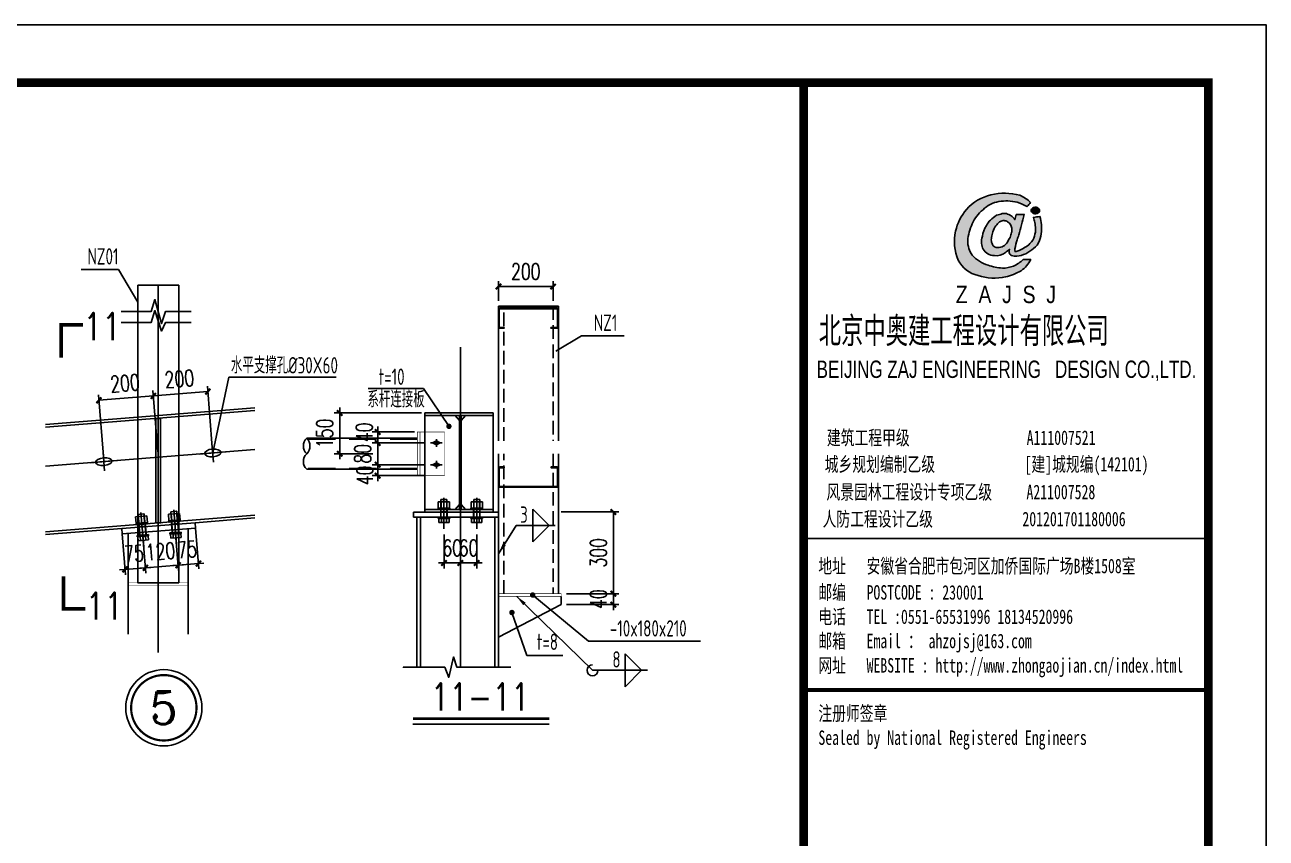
# Model space of a CAD drawing. Extents: x 180850 to 1400258, y 48356 to 327067.
# Drawn here: x 1377483 to 1400258, y 184205 to 199123 of the extents above; entities that cross this region are included whole.
import ezdxf
from ezdxf.enums import TextEntityAlignment as Align

# ---------------------------------------------------------------- set-up
doc = ezdxf.new("R2010")
doc.units = 0
doc.header["$LTSCALE"] = 1000
doc.linetypes.add('DASH', pattern=[0.35, 0.25, -0.1])
doc.linetypes.add('DASHED', pattern=[0.75, 0.5, -0.25])
for name, color, linetype in [('AXIS', 3, 'Continuous'), ('BOLT', 251, 'Continuous'), ('DOTE', 1, 'Continuous'), ('GL', 150, 'Continuous'), ('LT', 27, 'Continuous'), ('NUM', 7, 'Continuous'), ('PUB_DIM', 3, 'Continuous'), ('PUB_TEXT', 7, 'Continuous'), ('PUB_TITLE', 4, 'Continuous'), ('PZ', 202, 'Continuous'), ('TEXT', 7, 'Continuous'), ('THIN', 7, 'Continuous'), ('XG', 6, 'Continuous'), ('YCX', 90, 'Continuous'), ('图签', 3, 'Continuous'), ('引出线', 3, 'Continuous'), ('钢柱', 2, 'Continuous'), ('钢梁', 4, 'Continuous')]:
    doc.layers.add(name, color=color, linetype=linetype)
doc.styles.add('_gyy_title_Arial', font='arial.ttf', dxfattribs={"width": 0.7})
doc.styles.add('_gyy_title_ST', font='', dxfattribs={"width": 0.8})
doc.styles.add('_TCH_DIM_T3', font='SIMPLEX', dxfattribs={"width": 0.705882, "bigfont": 'GBCBIG'})
doc.styles.add('COMPLEX', font='COMPLEX')
doc.styles.add('HZ', font='txt.shx', dxfattribs={"width": 0.8, "bigfont": '000hztxt.shx'})
doc.styles.add('SIM-TSSC', font='simplex.shx', dxfattribs={"width": 0.8, "bigfont": 'tssdchn.shx'})
doc.styles.get("Standard").update_dxf_attribs({"font": 'gbenor.shx', "bigfont": 'gbcbig.shx'})
doc.styles.add('TSSD_Norm', font='tssdeng.shx', dxfattribs={"bigfont": 'hztxt.shx'})
doc.styles.add('TSSD_Num', font='Tssdeng.shx', dxfattribs={"width": 0.7, "bigfont": 'hztxt.shx'})
doc.styles.get('_gyy_title_ST').set_extended_font_data('SimSun')
doc.dimstyles.new('TCH_100_5', dxfattribs={"dimtxt": 297.5, "dimasz": 100, "dimexe": 100, "dimexo": 100, "dimgap": 126.25, "dimtad": 1, "dimdec": 0, "dimlfac": 0.2, "dimzin": 0, "dimdsep": 46, "dimtxsty": '_TCH_DIM_T3', "dimblk": 'ARCHTICK', "dimcen": 0.09, "dimclrd": 126, "dimclre": 126, "dimclrt": 7, "dimazin": 2, "dimtfac": 1, "dimtdec": 0, "dimtix": 1, "dimtmove": 2, "dimatfit": 3, "dimfxl": 1, "dimtolj": 1, "dimtzin": 0, "dimarcsym": 0})
doc.dimstyles.new('TSSD_LEADER_STYLE_200.0', dxfattribs={"dimtxt": 0.18, "dimasz": 200, "dimexe": 0.18, "dimexo": 0.0625, "dimgap": 0.09, "dimtad": 0, "dimtih": 1, "dimtoh": 1, "dimdec": 4, "dimzin": 0, "dimdsep": 46, "dimtxsty": 'Standard', "dimcen": 0.09, "dimadec": 0, "dimazin": 0, "dimtfac": 1, "dimtdec": 4, "dimtofl": 0, "dimtmove": 0, "dimatfit": 3, "dimfxl": 1, "dimtolj": 1, "dimtzin": 0, "dimarcsym": 0})

# ---------------------------------------------------------------- blocks, each defined once
blk = doc.blocks.new('_ArchTick')
at = {"color": 0, "linetype": 'ByBlock', "const_width": 0.4}
blk.add_lwpolyline([(-0.5, -0.5), (0.5, 0.5)], dxfattribs=at)
blk = doc.blocks.new('*D1818')
at = {"layer": 'Defpoints', "color": 0, "transparency": 16777216}
for p in [(1379841, 192316), (1379931, 191191), (1380931, 191271)]:
    blk.add_point(p, dxfattribs=at)
at = {"layer": 'GL', "color": 126, "lineweight": -2, "transparency": 16777216}
for p, q in [((1380923, 191371), (1380833, 192495)), ((1379923, 191291), (1379833, 192415)), ((1380841, 192396), (1379841, 192316))]:
    blk.add_line(p, q, dxfattribs=at)
at = {"layer": 'GL', "color": 126, "lineweight": -2, "transparency": 16777216, "xscale": 100, "yscale": 100, "zscale": 100}
for p, rotation in [((1380841, 192396), 4.573921257507223), ((1379841, 192316), 184.5739212575072)]:
    blk.add_blockref('_ArchTick', p, dxfattribs=dict(at, rotation=rotation))
at = {"layer": 'GL', "color": 7, "transparency": 16777216, "insert": (1380319, 192630), "char_height": 297.5, "attachment_point": 5, "rotation": 4.5739, "style": '_TCH_DIM_T3'}
blk.add_mtext('\\A1;200', dxfattribs=at)
blk = doc.blocks.new('*D1819')
at = {"layer": 'Defpoints', "color": 0, "transparency": 16777216}
for p in [(1378842, 192236), (1378932, 191110), (1379931, 191191)]:
    blk.add_point(p, dxfattribs=at)
at = {"layer": 'GL', "color": 126, "lineweight": -2, "transparency": 16777216}
for p, q in [((1378924, 191210), (1378834, 192336)), ((1379841, 192316), (1378842, 192236)), ((1379923, 191291), (1379833, 192415))]:
    blk.add_line(p, q, dxfattribs=at)
at = {"layer": 'GL', "color": 126, "lineweight": -2, "transparency": 16777216, "xscale": 100, "yscale": 100, "zscale": 100}
for p, rotation in [((1378842, 192236), 184.5739212575072), ((1379841, 192316), 4.573921257507223)]:
    blk.add_blockref('_ArchTick', p, dxfattribs=dict(at, rotation=rotation))
at = {"layer": 'GL', "color": 7, "transparency": 16777216, "insert": (1379320, 192550), "char_height": 297.5, "attachment_point": 5, "rotation": 4.5739, "style": '_TCH_DIM_T3'}
blk.add_mtext('\\A1;200', dxfattribs=at)
blk = doc.blocks.new('*D1820')
at = {"layer": 'Defpoints', "color": 0, "transparency": 16777216}
for p in [(1384859, 192005), (1383260, 191255), (1383969, 191255)]:
    blk.add_point(p, dxfattribs=at)
at = {"layer": 'GL', "color": 126, "lineweight": -2, "transparency": 16777216}
for p, q in [((1384759, 192005), (1383160, 192005)), ((1383260, 192005), (1383260, 192105)), ((1383260, 192005), (1383260, 191255)), ((1383869, 191255), (1383160, 191255)), ((1383260, 191255), (1383260, 191155))]:
    blk.add_line(p, q, dxfattribs=at)
at = {"layer": 'GL', "color": 126, "lineweight": -2, "transparency": 16777216, "xscale": 100, "yscale": 100, "zscale": 100}
for p, rotation in [((1383260, 192005), 270), ((1383260, 191255), 90)]:
    blk.add_blockref('_ArchTick', p, dxfattribs=dict(at, rotation=rotation))
at = {"layer": 'GL', "color": 7, "transparency": 16777216, "insert": (1382985, 191630), "char_height": 297.5, "attachment_point": 5, "rotation": 90, "style": '_TCH_DIM_T3'}
blk.add_mtext('\\A1;150', dxfattribs=at)
blk = doc.blocks.new('*D1821')
at = {"layer": 'Defpoints', "color": 0, "transparency": 16777216}
for p in [(1383957, 190855), (1384928, 191055), (1384928, 190855)]:
    blk.add_point(p, dxfattribs=at)
at = {"layer": 'GL', "color": 126, "lineweight": -2, "transparency": 16777216}
for p, q in [((1383957, 191055), (1383957, 191155)), ((1384828, 191055), (1383857, 191055)), ((1384828, 190855), (1383857, 190855)), ((1383957, 191055), (1383957, 190855)), ((1383957, 190855), (1383957, 190755))]:
    blk.add_line(p, q, dxfattribs=at)
at = {"layer": 'GL', "color": 126, "lineweight": -2, "transparency": 16777216, "xscale": 100, "yscale": 100, "zscale": 100}
for p, rotation in [((1383957, 191055), 270), ((1383957, 190855), 90)]:
    blk.add_blockref('_ArchTick', p, dxfattribs=dict(at, rotation=rotation))
at = {"layer": 'GL', "color": 7, "transparency": 16777216, "insert": (1383721, 190859), "char_height": 297.5, "attachment_point": 5, "rotation": 90, "style": '_TCH_DIM_T3'}
blk.add_mtext('\\A1;40', dxfattribs=at)
blk = doc.blocks.new('*D1822')
at = {"layer": 'Defpoints', "color": 0, "transparency": 16777216}
for p in [(1384928, 191455), (1383957, 191055), (1384928, 191055)]:
    blk.add_point(p, dxfattribs=at)
at = {"layer": 'GL', "color": 126, "lineweight": -2, "transparency": 16777216}
for p, q in [((1383957, 191455), (1383957, 191555)), ((1384828, 191455), (1383857, 191455)), ((1383957, 191455), (1383957, 191055)), ((1384828, 191055), (1383857, 191055)), ((1383957, 191055), (1383957, 190955))]:
    blk.add_line(p, q, dxfattribs=at)
at = {"layer": 'GL', "color": 126, "lineweight": -2, "transparency": 16777216, "xscale": 100, "yscale": 100, "zscale": 100}
for p, rotation in [((1383957, 191455), 270), ((1383957, 191055), 90)]:
    blk.add_blockref('_ArchTick', p, dxfattribs=dict(at, rotation=rotation))
at = {"layer": 'GL', "color": 7, "transparency": 16777216, "insert": (1383682, 191255), "char_height": 297.5, "attachment_point": 5, "rotation": 90, "style": '_TCH_DIM_T3'}
blk.add_mtext('\\A1;80', dxfattribs=at)
blk = doc.blocks.new('*D1823')
at = {"layer": 'Defpoints', "color": 0, "transparency": 16777216}
for p in [(1384734, 191655), (1383957, 191455), (1384734, 191455)]:
    blk.add_point(p, dxfattribs=at)
at = {"layer": 'GL', "color": 126, "lineweight": -2, "transparency": 16777216}
for p, q in [((1384634, 191655), (1383857, 191655)), ((1383957, 191655), (1383957, 191755)), ((1383957, 191655), (1383957, 191455)), ((1384634, 191455), (1383857, 191455)), ((1383957, 191455), (1383957, 191355))]:
    blk.add_line(p, q, dxfattribs=at)
at = {"layer": 'GL', "color": 126, "lineweight": -2, "transparency": 16777216, "xscale": 100, "yscale": 100, "zscale": 100}
for p, rotation in [((1383957, 191655), 270), ((1383957, 191455), 90)]:
    blk.add_blockref('_ArchTick', p, dxfattribs=dict(at, rotation=rotation))
at = {"layer": 'GL', "color": 7, "transparency": 16777216, "insert": (1383712, 191649), "char_height": 297.5, "attachment_point": 5, "rotation": 90, "style": '_TCH_DIM_T3'}
blk.add_mtext('\\A1;40', dxfattribs=at)
blk = doc.blocks.new('*D1824')
at = {"layer": 'Defpoints', "color": 0, "transparency": 16777216}
for p in [(1387224, 190189), (1388281, 190189), (1387324, 188689)]:
    blk.add_point(p, dxfattribs=at)
at = {"layer": 'GL', "color": 126, "lineweight": -2, "transparency": 16777216}
for p, q in [((1387324, 190189), (1388381, 190189)), ((1388281, 188689), (1388281, 190189)), ((1387424, 188689), (1388381, 188689))]:
    blk.add_line(p, q, dxfattribs=at)
at = {"layer": 'GL', "color": 126, "lineweight": -2, "transparency": 16777216, "xscale": 100, "yscale": 100, "zscale": 100}
for p, rotation in [((1388281, 190189), 90), ((1388281, 188689), 270)]:
    blk.add_blockref('_ArchTick', p, dxfattribs=dict(at, rotation=rotation))
at = {"layer": 'GL', "color": 7, "transparency": 16777216, "insert": (1388006, 189439), "char_height": 297.5, "attachment_point": 5, "rotation": 90, "style": '_TCH_DIM_T3'}
blk.add_mtext('\\A1;300', dxfattribs=at)
blk = doc.blocks.new('_WELD004')
at = {"color": 0, "linetype": 'ByBlock'}
for p, q in [((0, 1), (1, 0)), ((0, 0), (0, 1))]:
    blk.add_line(p, q, dxfattribs=at)
blk = doc.blocks.new('*D1825')
at = {"layer": 'Defpoints', "color": 0, "transparency": 16777216}
for p in [(1386174, 194323), (1386174, 193961), (1387174, 193961)]:
    blk.add_point(p, dxfattribs=at)
at = {"layer": 'GL', "color": 126, "lineweight": -2, "transparency": 16777216}
for p, q in [((1386174, 194061), (1386174, 194423)), ((1387174, 194323), (1386174, 194323)), ((1387174, 194061), (1387174, 194423))]:
    blk.add_line(p, q, dxfattribs=at)
at = {"layer": 'GL', "color": 126, "lineweight": -2, "transparency": 16777216, "xscale": 100, "yscale": 100, "zscale": 100, "rotation": 180}
blk.add_blockref('_ArchTick', (1386174, 194323), dxfattribs=at)
at = {"layer": 'GL', "color": 126, "lineweight": -2, "transparency": 16777216, "xscale": 100, "yscale": 100, "zscale": 100}
blk.add_blockref('_ArchTick', (1387174, 194323), dxfattribs=at)
at = {"layer": 'GL', "color": 7, "transparency": 16777216, "insert": (1386674, 194598), "char_height": 297.5, "attachment_point": 5, "style": '_TCH_DIM_T3'}
blk.add_mtext('\\A1;200', dxfattribs=at)
blk = doc.blocks.new('*D2040')
at = {"layer": 'Defpoints', "color": 0, "transparency": 16777216}
for p in [(1387324, 188689), (1387324, 188489), (1388281, 188489)]:
    blk.add_point(p, dxfattribs=at)
at = {"layer": 'GL', "color": 126, "lineweight": -2, "transparency": 16777216}
for p, q in [((1387424, 188689), (1388381, 188689)), ((1388281, 188689), (1388281, 188789)), ((1388281, 188689), (1388281, 188489)), ((1387424, 188489), (1388381, 188489)), ((1388281, 188489), (1388281, 188389))]:
    blk.add_line(p, q, dxfattribs=at)
at = {"layer": 'GL', "color": 126, "lineweight": -2, "transparency": 16777216, "xscale": 100, "yscale": 100, "zscale": 100}
for p, rotation in [((1388281, 188689), 270), ((1388281, 188489), 90)]:
    blk.add_blockref('_ArchTick', p, dxfattribs=dict(at, rotation=rotation))
at = {"layer": 'GL', "color": 7, "transparency": 16777216, "insert": (1388006, 188589), "char_height": 297.5, "attachment_point": 5, "rotation": 90, "style": '_TCH_DIM_T3'}
blk.add_mtext('\\A1;40', dxfattribs=at)
blk = doc.blocks.new('*D1831')
at = {"layer": 'Defpoints', "color": 0, "transparency": 16777216}
for p in [(1379263, 189884, 0), (1379635, 189914), (1379695, 189164)]:
    blk.add_point(p, dxfattribs=at)
at = {"layer": 'GL', "color": 126, "lineweight": -2, "transparency": 16777216}
for p, q in [((1379270, 189784), (1379330, 189035)), ((1379643, 189814), (1379703, 189065)), ((1379322, 189135), (1379223, 189127)), ((1379322, 189135), (1379695, 189164)), ((1379695, 189164), (1379795, 189172))]:
    blk.add_line(p, q, dxfattribs=at)
at = {"layer": 'GL', "color": 126, "lineweight": -2, "transparency": 16777216, "xscale": 100, "yscale": 100, "zscale": 100}
for p, rotation in [((1379322, 189135), 4.573921263063818), ((1379695, 189164), 184.5739212630638)]:
    blk.add_blockref('_ArchTick', p, dxfattribs=dict(at, rotation=rotation))
at = {"layer": 'GL', "color": 7, "transparency": 16777216, "insert": (1379487, 189424), "char_height": 297.5, "attachment_point": 5, "rotation": 4.5739, "style": '_TCH_DIM_T3'}
blk.add_mtext('\\A1;75', dxfattribs=at)
blk = doc.blocks.new('*D1832')
at = {"layer": 'Defpoints', "color": 0, "transparency": 16777216}
for p in [(1380235, 189962), (1379635, 189914), (1380295, 189212)]:
    blk.add_point(p, dxfattribs=at)
at = {"layer": 'GL', "color": 126, "lineweight": -2, "transparency": 16777216}
for p, q in [((1379643, 189814), (1379703, 189065)), ((1380243, 189862), (1380303, 189113)), ((1379695, 189164), (1379596, 189156)), ((1379695, 189164), (1380295, 189212)), ((1380295, 189212), (1380395, 189220))]:
    blk.add_line(p, q, dxfattribs=at)
at = {"layer": 'GL', "color": 126, "lineweight": -2, "transparency": 16777216, "xscale": 100, "yscale": 100, "zscale": 100}
for p, rotation in [((1380295, 189212), 184.5739212641561), ((1379695, 189164), 4.573921264156144)]:
    blk.add_blockref('_ArchTick', p, dxfattribs=dict(at, rotation=rotation))
at = {"layer": 'GL', "color": 7, "transparency": 16777216, "insert": (1379973, 189463), "char_height": 297.5, "attachment_point": 5, "rotation": 4.5739, "style": '_TCH_DIM_T3'}
blk.add_mtext('\\A1;120', dxfattribs=at)
blk = doc.blocks.new('*D2041')
at = {"layer": 'Defpoints', "color": 0, "transparency": 16777216}
for p in [(1380235, 189962), (1380608, 189991), (1380668, 189242)]:
    blk.add_point(p, dxfattribs=at)
at = {"layer": 'GL', "color": 126, "lineweight": -2, "transparency": 16777216}
for p, q in [((1380243, 189862), (1380303, 189113)), ((1380616, 189892), (1380676, 189143)), ((1380295, 189212), (1380196, 189204)), ((1380295, 189212), (1380668, 189242)), ((1380668, 189242), (1380768, 189250))]:
    blk.add_line(p, q, dxfattribs=at)
at = {"layer": 'GL', "color": 126, "lineweight": -2, "transparency": 16777216, "xscale": 100, "yscale": 100, "zscale": 100}
for p, rotation in [((1380295, 189212), 4.573921264156144), ((1380668, 189242), 184.5739212641561)]:
    blk.add_blockref('_ArchTick', p, dxfattribs=dict(at, rotation=rotation))
at = {"layer": 'GL', "color": 7, "transparency": 16777216, "insert": (1380460, 189501), "char_height": 297.5, "attachment_point": 5, "rotation": 4.5739, "style": '_TCH_DIM_T3'}
blk.add_mtext('\\A1;75', dxfattribs=at)
blk = doc.blocks.new('ts_idx2')
at = {"color": 0, "linetype": 'ByBlock', "lineweight": -2, "const_width": 0.0333}
blk.add_lwpolyline([(-0.5, 0, 1), (0.5, 0, 1)], format="xyb", close=True, dxfattribs=at)
at = {"color": 0, "linetype": 'ByBlock', "lineweight": -2}
blk.add_circle((0, 0), 0.583, dxfattribs=at)
at = {"color": 0, "linetype": 'ByBlock', "lineweight": -2, "style": 'TSSD_Num', "width": 0.7}
blk.add_attdef('A', text='', height=0.5, dxfattribs=at).set_placement((0, 0), align=Align.MIDDLE_CENTER)
blk = doc.blocks.new('*D2076')
at = {"layer": 'Defpoints', "color": 0, "transparency": 16777216}
for p in [(1385474, 189877), (1385774, 189877), (1385474, 189253)]:
    blk.add_point(p, dxfattribs=at)
at = {"layer": 'GL', "color": 126, "lineweight": -2, "transparency": 16777216}
for p, q in [((1385474, 189777), (1385474, 189153)), ((1385774, 189777), (1385774, 189153)), ((1385474, 189253), (1385374, 189253)), ((1385774, 189253), (1385474, 189253)), ((1385774, 189253), (1385874, 189253))]:
    blk.add_line(p, q, dxfattribs=at)
at = {"layer": 'GL', "color": 126, "lineweight": -2, "transparency": 16777216, "xscale": 100, "yscale": 100, "zscale": 100}
blk.add_blockref('_ArchTick', (1385474, 189253), dxfattribs=at)
at = {"layer": 'GL', "color": 126, "lineweight": -2, "transparency": 16777216, "xscale": 100, "yscale": 100, "zscale": 100, "rotation": 180}
blk.add_blockref('_ArchTick', (1385774, 189253), dxfattribs=at)
at = {"layer": 'GL', "color": 7, "transparency": 16777216, "insert": (1385624, 189528), "char_height": 297.5, "attachment_point": 5, "style": '_TCH_DIM_T3'}
blk.add_mtext('\\A1;60', dxfattribs=at)
blk = doc.blocks.new('*D2077')
at = {"layer": 'Defpoints', "color": 0, "transparency": 16777216}
for p in [(1385174, 189877), (1385474, 189870), (1385174, 189253)]:
    blk.add_point(p, dxfattribs=at)
at = {"layer": 'GL', "color": 126, "lineweight": -2, "transparency": 16777216}
for p, q in [((1385174, 189777), (1385174, 189153)), ((1385474, 189770), (1385474, 189153)), ((1385174, 189253), (1385074, 189253)), ((1385474, 189253), (1385174, 189253)), ((1385474, 189253), (1385574, 189253))]:
    blk.add_line(p, q, dxfattribs=at)
at = {"layer": 'GL', "color": 126, "lineweight": -2, "transparency": 16777216, "xscale": 100, "yscale": 100, "zscale": 100}
blk.add_blockref('_ArchTick', (1385174, 189253), dxfattribs=at)
at = {"layer": 'GL', "color": 126, "lineweight": -2, "transparency": 16777216, "xscale": 100, "yscale": 100, "zscale": 100, "rotation": 180}
blk.add_blockref('_ArchTick', (1385474, 189253), dxfattribs=at)
at = {"layer": 'GL', "color": 7, "transparency": 16777216, "insert": (1385324, 189528), "char_height": 297.5, "attachment_point": 5, "style": '_TCH_DIM_T3'}
blk.add_mtext('\\A1;60', dxfattribs=at)
blk = doc.blocks.new('dd')
at = {"layer": '图签'}
h = blk.add_hatch(color=5, dxfattribs=at)
h.set_gradient(color1=(0, 0, 255), color2=(36, 36, 255), one_color=1, tint=0.57)
h.paths.add_polyline_path([(452, 1270, -0.093206), (531, 1562, -0.136321), (716, 1807, -0.161039), (988, 1948, -0.108591), (1307, 1935, -0.049497), (1479, 1861, 0.062627), (1539, 1932, 0.094388), (1351, 2056, 0.136326), (854, 2062, 0.161722), (430, 1810, 0.133661), (243, 1435, 0.158414), (286, 937, 0.22517), (632, 669, 0.138663), (1107, 646, 0.074676), (1375, 753, 0.125344), (1543, 944, 0.006312), (1413, 948, -0.090385), (1244, 833, -0.096745), (1053, 797, -0.073845), (803, 850, -0.140868), (530, 1020, -0.160753)])
h = blk.add_hatch(color=5, dxfattribs=at)
h.set_gradient(color1=(0, 0, 255), color2=(36, 36, 255), one_color=1, tint=0.57)
h.paths.add_polyline_path([(1306, 1289, 0.011169), (1334, 1370, 0.005807), (1431, 1724, 0.01105), (1292, 1724, 0.016796), (1267, 1634, 0.125943), (1203, 1704, 0.083806), (1120, 1739, 0.082879), (1047, 1739, -0.008503), (952, 1710, 0.060057), (844, 1628, 0.086078), (774, 1532, 0.099424), (705, 1347, 0.12153), (690, 1225, 0.102644), (719, 1122, 0.056648), (797, 1042, 0.092914), (913, 1013, 0.194578), (1098, 1064, -0.002562), (1175, 1122, 0.064354), (1167, 1068, 0.172385), (1207, 1017, 0.105458), (1300, 1002, 0.086567), (1454, 1046, 0.047674), (1592, 1136, 0.166359), (1692, 1274, 0.096748), (1728, 1431, 0.03151), (1728, 1548, 0.041815), (1700, 1691, 0.007654), (1588, 1673, -0.009919), (1610, 1585, -0.068269), (1624, 1482, -0.105336), (1605, 1352, -0.14652), (1528, 1223, -0.070486), (1434, 1151, -0.077937), (1341, 1103, -0.127098), (1272, 1084, -0.114215), (1267, 1129, -0.007609)])
h.paths.add_polyline_path([(865, 1245, -0.099994), (863, 1328, -0.050974), (888, 1427, -0.120527), (938, 1529, -0.043888), (1002, 1595, -0.08446), (1063, 1619, -0.147309), (1127, 1607, -0.037474), (1177, 1572, -0.06931), (1209, 1507, -0.067662), (1213, 1431, -0.02676), (1211, 1413, 0.017209), (1183, 1329, -0.048815), (1120, 1223, -0.139096), (1046, 1163, -0.097991), (944, 1153, -0.085394), (909, 1169, -0.149141)], flags=16)
h = blk.add_hatch(color=1, dxfattribs=at)
h.set_gradient(color1=(255, 0, 0), color2=(255, 0, 0), tint=0.57)
h.paths.add_polyline_path([(1557, 1818, 0.386553), (1564, 1757, 0.170676), (1604, 1736, 0.082224), (1657, 1743, 0.087509), (1686, 1766, 0.264235), (1694, 1804, 0.244333), (1636, 1850, 0.30271)])
blk.add_lwpolyline([(1539, 1932, 0.094388), (1351, 2056, 0.136326), (854, 2062, 0.161722), (430, 1810, 0.133661), (243, 1435, 0.158414), (286, 937, 0.22517), (632, 669, 0.138663), (1107, 646, 0.074676), (1375, 753, 0.125344), (1543, 944, 0.006312), (1413, 948, -0.090385), (1244, 833, -0.096745), (1053, 797, -0.073845), (803, 850, -0.140868), (530, 1020, -0.160753), (452, 1270, -0.093206), (531, 1562, -0.136321), (716, 1807, -0.161039), (988, 1948, -0.108591), (1307, 1935, -0.049497), (1479, 1861, 0.062627)], format="xyb", close=True, dxfattribs=at)
for points in [[(1431, 1724, 0.011041), (1292, 1724, 0.016796), (1267, 1634, 0.125943), (1203, 1704, 0.083806), (1120, 1739, 0.082879), (1047, 1739, -0.008503), (952, 1710, 0.060057), (844, 1628, 0.086078), (774, 1532, 0.099424), (705, 1347, 0.12153), (690, 1225, 0.102644), (719, 1122, 0.056648), (797, 1042, 0.092914), (913, 1013, 0.194578), (1098, 1064, -0.002562), (1175, 1122, 0.064354), (1167, 1068, 0.172385), (1207, 1017, 0.105458), (1300, 1002, 0.086567), (1454, 1046, 0.047674), (1592, 1136, 0.166359), (1692, 1274, 0.096748), (1728, 1431, 0.03151), (1728, 1548, 0.041815), (1700, 1691, 0.007654), (1588, 1673, -0.009919), (1610, 1585, -0.068269), (1624, 1482, -0.105336), (1605, 1352, -0.14652), (1528, 1223, -0.070486), (1434, 1151, -0.077937), (1341, 1103, -0.127098), (1272, 1084, -0.114215), (1267, 1129, -0.007609), (1306, 1289, 0.011169), (1334, 1370, 0.005782), (1430, 1722, 0.069025)], [(1694, 1804, 0.243958), (1636, 1850, 0.303117), (1557, 1818, 0.386553), (1564, 1757, 0.170676), (1604, 1736, 0.082224), (1657, 1743, 0.087509), (1686, 1766, 0.264235), (1694, 1804, -7.823139)], [(1213, 1431, 0.067662), (1209, 1507, 0.06931), (1177, 1572, 0.037474), (1127, 1607, 0.147309), (1063, 1619, 0.08446), (1002, 1595, 0.043888), (938, 1529, 0.120527), (888, 1427, 0.050974), (863, 1328, 0.099994), (865, 1245, 0.149141), (909, 1169, 0.085394), (944, 1153, 0.097991), (1046, 1163, 0.139096), (1120, 1223, 0.048815), (1183, 1329, -0.017209), (1211, 1413, 0.02676), (1213, 1431, 0.441273)]]:
    blk.add_lwpolyline(points, format="xyb", dxfattribs=at)
at = {"insert": (246, 492), "char_height": 300, "width": 8000, "attachment_point": 1, "style": 'HZ'}
blk.add_mtext('{\\fArial|b0|i0|c0|p32;Z  A  J  S  J}', dxfattribs=at)

msp = doc.modelspace()

# ---------------------------------------------------------------- hatches: boundary and pattern name
at = {"layer": 'BOLT', "transparency": 16777216}
for points in [[(1385103.81, 191455.38), (1385033.61, 191420.28), (1384963.41, 191455.38), (1385033.61, 191490.48)], [(1385103.81, 191055.38), (1385033.61, 191020.28), (1384963.41, 191055.38), (1385033.61, 191090.48)]]:
    msp.add_hatch(color=256, dxfattribs=at).paths.add_polyline_path(points)

# ---------------------------------------------------------------- linework, layer by layer
at = {"transparency": 16777216}
for p, q in [((1380944.21, 191100.63), (1380916.94, 191441.67)), ((1379181.38, 191131.18), (1378682.96, 191091.39)), ((1378945.8, 190940.75), (1378918.54, 191281.8)), ((1381179.78, 191291.05), (1380681.37, 191251.26)), ((1385228.6, 190417.09), (1385118.6, 190417.08)), ((1385118.6, 190417.08), (1385118.61, 190192.08)), ((1385173.62, 189877.47), (1385173.6, 190449.58)), ((1385225.75, 190417.09), (1385228.6, 190417.09)), ((1385228.6, 190417.09), (1385228.61, 190192.09)), ((1385718.61, 190417.09), (1385828.61, 190417.08)), ((1385721.46, 190417.09), (1385718.61, 190417.09)), ((1385718.61, 190417.09), (1385718.61, 190192.09)), ((1385773.6, 189877.47), (1385773.61, 190449.58)), ((1385828.61, 190417.08), (1385828.61, 190192.08)), ((1379664.67, 189547.21), (1379614.03, 190180.19)), ((1380271.44, 190200.18), (1380161.79, 190191.41)), ((1380161.79, 190191.41), (1380179.74, 189967.13)), ((1380264.67, 189595.21), (1380214.03, 190228.19)), ((1380268.6, 190199.95), (1380271.44, 190200.18)), ((1380271.44, 190200.18), (1380289.39, 189975.9)), ((1385068.61, 190257.08), (1385278.61, 190257.09)), ((1385068.61, 190257.08), (1385068.61, 190232.08)), ((1385278.61, 190232.09), (1385068.61, 190232.08)), ((1385068.61, 190232.08), (1385071.46, 190232.08)), ((1385277.53, 190375.09), (1385069.68, 190375.08)), ((1385069.68, 190375.08), (1385069.68, 190257.08)), ((1385113.61, 190232.08), (1385113.61, 190192.08)), ((1385113.61, 190192.08), (1385233.61, 190192.09)), ((1385113.61, 190192.08), (1385116.54, 190192.08)), ((1385115.29, 190192.08), (1385113.61, 190192.08)), ((1385113.61, 190192.08), (1385113.61, 190094.97)), ((1385118.61, 190192.08), (1385118.61, 190094.97)), ((1385121.64, 190375.08), (1385121.64, 190257.08)), ((1385225.57, 190375.09), (1385225.57, 190257.09)), ((1385228.61, 190192.09), (1385228.61, 190094.97)), ((1385233.61, 190232.09), (1385230.67, 190232.09)), ((1385231.92, 190232.09), (1385233.61, 190232.09)), ((1385233.61, 190232.09), (1385233.61, 190192.09)), ((1385233.61, 190192.09), (1385233.61, 190094.97)), ((1385277.53, 190257.09), (1385277.53, 190375.09)), ((1385278.61, 190257.09), (1385278.61, 190232.09)), ((1385668.61, 190257.09), (1385668.61, 190232.09)), ((1385878.61, 190257.08), (1385668.61, 190257.09)), ((1385668.61, 190232.09), (1385878.61, 190232.08)), ((1385669.68, 190257.09), (1385669.69, 190375.09)), ((1385669.69, 190375.09), (1385877.53, 190375.08)), ((1385713.61, 190192.09), (1385713.6, 190094.97)), ((1385713.61, 190232.09), (1385716.54, 190232.09)), ((1385715.29, 190232.09), (1385713.61, 190232.09)), ((1385713.61, 190232.09), (1385713.61, 190192.09)), ((1385833.61, 190192.08), (1385713.61, 190192.09)), ((1385718.61, 190192.09), (1385718.6, 190094.97)), ((1385721.65, 190375.09), (1385721.65, 190257.09)), ((1385825.57, 190375.08), (1385825.57, 190257.08)), ((1385828.61, 190192.08), (1385828.6, 190094.97)), ((1385833.61, 190192.08), (1385830.67, 190192.08)), ((1385831.92, 190192.08), (1385833.61, 190192.08)), ((1385833.61, 190192.08), (1385833.6, 190094.97)), ((1385833.61, 190232.08), (1385833.61, 190192.08)), ((1385878.61, 190232.08), (1385875.76, 190232.08)), ((1385877.53, 190375.08), (1385877.53, 190257.08)), ((1385878.61, 190257.08), (1385878.61, 190232.08)), ((1379723.56, 190114.22), (1379516.38, 190097.64)), ((1379516.38, 190097.64), (1379525.79, 189980.02)), ((1379524.71, 189979.93), (1379734.04, 189996.68)), ((1379524.71, 189979.93), (1379526.71, 189955.01)), ((1379736.04, 189971.76), (1379526.71, 189955.01)), ((1379526.71, 189955.01), (1379529.55, 189955.24)), ((1379671.44, 190152.18), (1379561.79, 190143.41)), ((1379561.79, 190143.41), (1379579.74, 189919.13)), ((1379568.17, 190101.78), (1379577.58, 189984.16)), ((1379571.56, 189958.6), (1379574.75, 189918.73)), ((1379668.6, 190151.95), (1379671.44, 190152.18)), ((1379671.44, 190152.18), (1379689.39, 189927.9)), ((1379671.76, 190110.07), (1379681.17, 189992.45)), ((1379691.18, 189968.17), (1379688.25, 189967.93)), ((1379689.5, 189968.03), (1379691.18, 189968.17)), ((1379691.18, 189968.17), (1379694.37, 189928.3)), ((1379732.97, 189996.59), (1379723.56, 190114.22)), ((1379734.04, 189996.68), (1379736.04, 189971.76)), ((1380323.56, 190162.22), (1380116.38, 190145.64)), ((1380116.38, 190145.64), (1380125.79, 190028.02)), ((1380124.71, 190027.93), (1380334.04, 190044.68)), ((1380124.71, 190027.93), (1380126.71, 190003.01)), ((1380336.04, 190019.76), (1380126.71, 190003.01)), ((1380126.71, 190003.01), (1380129.55, 190003.24)), ((1380168.17, 190149.78), (1380177.58, 190032.16)), ((1380171.56, 190006.6), (1380174.75, 189966.73)), ((1380174.75, 189966.73), (1380294.37, 189976.3)), ((1380174.75, 189966.73), (1380177.68, 189966.96)), ((1380176.43, 189966.86), (1380174.75, 189966.73)), ((1380174.75, 189966.73), (1380187.51, 189807.24)), ((1380179.74, 189967.13), (1380192.5, 189807.63)), ((1380271.76, 190158.07), (1380281.17, 190040.45)), ((1380291.18, 190016.17), (1380288.25, 190015.93)), ((1380289.39, 189975.9), (1380302.15, 189816.41)), ((1380289.5, 190016.03), (1380291.18, 190016.17)), ((1380291.18, 190016.17), (1380294.37, 189976.3)), ((1380294.37, 189976.3), (1380307.13, 189816.81)), ((1380332.97, 190044.59), (1380323.56, 190162.22)), ((1380334.04, 190044.68), (1380336.04, 190019.76)), ((1385068.61, 190094.97), (1385278.61, 190094.97)), ((1385068.61, 190094.97), (1385068.61, 190069.97)), ((1385278.61, 190069.97), (1385068.61, 190069.97)), ((1385078.35, 190069.97), (1385078.35, 189997.37)), ((1385078.35, 189997.37), (1385268.88, 189997.37)), ((1385113.61, 190094.97), (1385116.55, 190094.97)), ((1385115.3, 190094.97), (1385113.61, 190094.97)), ((1385118.61, 190094.97), (1385118.61, 190069.97)), ((1385125.98, 190069.97), (1385125.98, 189997.37)), ((1385221.24, 190069.97), (1385221.24, 189997.37)), ((1385228.61, 190094.97), (1385228.61, 190069.97)), ((1385268.87, 190069.97), (1385268.88, 189997.37)), ((1385278.61, 190094.97), (1385275.76, 190094.97)), ((1385278.61, 190094.97), (1385278.61, 190069.97)), ((1385668.6, 190094.97), (1385671.45, 190094.97)), ((1385878.6, 190094.97), (1385668.6, 190094.97)), ((1385668.6, 190094.97), (1385668.6, 190069.97)), ((1385668.6, 190069.97), (1385878.6, 190069.97)), ((1385678.34, 190069.97), (1385678.34, 189997.37)), ((1385868.86, 189997.37), (1385678.34, 189997.37)), ((1385718.6, 190094.97), (1385718.6, 190069.97)), ((1385725.97, 190069.97), (1385725.97, 189997.37)), ((1385821.23, 190069.97), (1385821.23, 189997.37)), ((1385828.6, 190094.97), (1385828.6, 190069.97)), ((1385833.6, 190094.97), (1385830.67, 190094.97)), ((1385831.92, 190094.97), (1385833.6, 190094.97)), ((1385868.87, 190069.97), (1385868.86, 189997.37)), ((1385878.6, 190094.97), (1385878.6, 190069.97)), ((1379542.66, 189755.65), (1379751.99, 189772.39)), ((1379542.66, 189755.65), (1379544.65, 189730.73)), ((1379753.98, 189747.47), (1379544.65, 189730.73)), ((1379554.36, 189731.5), (1379560.15, 189659.13)), ((1379574.75, 189918.73), (1379694.37, 189928.3)), ((1379574.75, 189918.73), (1379577.68, 189918.96)), ((1379576.43, 189918.86), (1379574.75, 189918.73)), ((1379574.75, 189918.73), (1379587.51, 189759.24)), ((1379579.74, 189919.13), (1379592.5, 189759.63)), ((1379587.51, 189759.24), (1379590.44, 189759.47)), ((1379589.19, 189759.37), (1379587.51, 189759.24)), ((1379592.5, 189759.63), (1379594.49, 189734.71)), ((1379601.84, 189735.3), (1379607.62, 189662.93)), ((1379689.39, 189927.9), (1379702.15, 189768.41)), ((1379694.37, 189928.3), (1379707.13, 189768.81)), ((1379696.79, 189742.9), (1379702.58, 189670.53)), ((1379702.15, 189768.41), (1379704.14, 189743.49)), ((1379744.27, 189746.7), (1379750.06, 189674.33)), ((1379751.99, 189772.39), (1379749.15, 189772.17)), ((1379751.99, 189772.39), (1379753.98, 189747.47)), ((1380142.66, 189803.65), (1380351.99, 189820.39)), ((1380142.66, 189803.65), (1380144.65, 189778.73)), ((1380353.98, 189795.47), (1380144.65, 189778.73)), ((1380154.36, 189779.5), (1380160.15, 189707.13)), ((1380160.15, 189707.13), (1380350.06, 189722.33)), ((1380187.51, 189807.24), (1380190.44, 189807.47)), ((1380189.19, 189807.37), (1380187.51, 189807.24)), ((1380192.5, 189807.63), (1380194.49, 189782.71)), ((1380201.84, 189783.3), (1380207.62, 189710.93)), ((1380296.79, 189790.9), (1380302.58, 189718.53)), ((1380302.15, 189816.41), (1380304.14, 189791.49)), ((1380344.27, 189794.7), (1380350.06, 189722.33)), ((1380351.99, 189820.39), (1380349.15, 189820.17)), ((1380351.99, 189820.39), (1380353.98, 189795.47)), ((1379560.15, 189659.13), (1379750.06, 189674.33))]:
    msp.add_line(p, q, dxfattribs=at)
at = {"transparency": 16777216, "extrusion": (0, 0, -1)}
for centre in [(1380930.58, 191271.15), (1378932.17, 191111.28)]:
    msp.add_ellipse(centre, major_axis=(-149.52, -11.93), ratio=0.46666667, dxfattribs=at)
at = {"layer": 'AXIS'}
for p, q in [((1378516, 194632.62, -20.6), (1379199, 194632.62, -20.6)), ((1379199, 194632.62, -20.6), (1379556.03, 194037.5, -20.6))]:
    msp.add_line(p, q, dxfattribs=at)
at = {"layer": 'AXIS', "transparency": 16777216}
for p, q in [((1387698.22, 193417.62), (1387223.61, 193138.48)), ((1387698.22, 193417.62), (1388479.68, 193417.62)), ((1380930.58, 191271.15), (1381224.68, 192659.31)), ((1381224.68, 192659.31), (1383192.49, 192659.31)), ((1386500.14, 189939.84), (1387213.34, 189939.84)), ((1386800.65, 188664.4), (1387822.17, 187818.6)), ((1386420.24, 188343.57), (1386694.69, 187556.13)), ((1387822.17, 187818.6), (1389879.76, 187818.6)), ((1386694.69, 187556.13), (1387355.55, 187556.13)), ((1387898.22, 187283.82), (1388905.72, 187283.82))]:
    msp.add_line(p, q, dxfattribs=at)
at = {"layer": 'AXIS', "transparency": 16777216, "const_width": 50}
for points in [[(1386775.65, 188664.4, 1), (1386825.65, 188664.4, 1)], [(1386445.24, 188343.57, -1), (1386395.24, 188343.57, -1)]]:
    msp.add_lwpolyline(points, format="xyb", close=True, dxfattribs=at)
at = {"layer": 'AXIS', "transparency": 16777216}
msp.add_arc((1387898.22, 187283.82), 100, 90, 0, dxfattribs=at)
at = {"layer": 'BOLT', "transparency": 16777216}
for p, q in [((1385138.91, 191455.38), (1384928.31, 191455.38)), ((1384963.41, 191455.38), (1385033.61, 191490.48)), ((1384963.41, 191455.38), (1385033.61, 191420.28)), ((1385033.61, 191385.18), (1385033.61, 191525.58)), ((1385103.81, 191455.38), (1385033.61, 191490.48)), ((1385103.81, 191455.38), (1385033.61, 191420.28)), ((1384963.41, 191055.38), (1385033.61, 191090.48)), ((1385033.61, 190985.18), (1385033.61, 191125.58)), ((1385103.81, 191055.38), (1385033.61, 191090.48)), ((1385138.91, 191055.38), (1384928.31, 191055.38)), ((1384963.41, 191055.38), (1385033.61, 191020.28)), ((1385103.81, 191055.38), (1385033.61, 191020.28))]:
    msp.add_line(p, q, dxfattribs=at)
at = {"layer": 'DOTE'}
msp.add_line((1379931.03, 194347.1, -20.6), (1379931.03, 188317.92, -20.6), dxfattribs=at)
msp.add_line((1379931.03, 194347.1, -20.6), (1379931.03, 188317.92, -20.6), dxfattribs=at)
at = {"layer": 'DOTE', "transparency": 16777216}
for p, q in [((1385473.61, 193210.14), (1385473.61, 187341.34)), ((1381702.95, 191332.94), (1377864.59, 191025.88))]:
    msp.add_line(p, q, dxfattribs=at)
at = {"layer": 'GL', "transparency": 16777216}
for p, q in [((1381702.95, 192098.59), (1377864.59, 191795.37)), ((1381702.95, 192048.44), (1377864.59, 191745.22)), ((1381702.95, 190129.11), (1377864.59, 189822.04)), ((1381702.95, 190078.95), (1380608.21, 189991.37)), ((1379262.51, 189883.71), (1377864.59, 189771.88))]:
    msp.add_line(p, q, dxfattribs=at)
msp.add_lwpolyline([(1379889.09, 191901.81), (1379973.66, 191901.81), (1379973.66, 189987.38), (1379889.09, 189987.38)], close=True, dxfattribs=at)
at = {"layer": 'LT', "transparency": 16777216}
for p, q in [((1387273.61, 193961.3), (1386173.61, 193961.3)), ((1386173.61, 191493.75), (1386173.61, 193961.3)), ((1387173.61, 193961.3), (1387173.61, 193931.3)), ((1387273.61, 193961.3), (1387273.61, 191493.75)), ((1379931.37, 192173.01), (1379931.37, 187612.58))]:
    msp.add_line(p, q, dxfattribs=at)
at = {"layer": 'LT', "color": 8, "linetype": 'DASH', "transparency": 16777216}
for p, q in [((1386273.61, 191493.75), (1386273.61, 193961.3)), ((1387173.61, 193961.3), (1387173.61, 191493.75)), ((1386273.61, 188689.4), (1386273.61, 191254.15)), ((1387173.61, 191254.15), (1387173.61, 188689.4))]:
    msp.add_line(p, q, dxfattribs=at)
at = {"layer": 'LT', "linetype": 'ByBlock', "transparency": 16777216}
for p, q in [((1386173.61, 188689.4), (1386173.61, 191254.15)), ((1387273.61, 191254.15), (1387273.61, 188689.4))]:
    msp.add_line(p, q, dxfattribs=at)
at = {"layer": 'LT', "elevation": -20.6}
msp.add_lwpolyline([(1379556.03, 194347.1), (1380306.03, 194347.1), (1380306.37, 188889.34), (1379556.37, 188889.34)], close=True, dxfattribs=at)
at = {"layer": 'LT', "linetype": 'ByBlock', "elevation": -20.6}
for points in [[(1379251.03, 193862.6), (1379801.03, 193862.6), (1379871.03, 194082.6), (1379991.03, 193642.6), (1380061.03, 193862.6), (1380533.15, 193862.6)], [(1379251.03, 193662.6), (1379801.03, 193662.6), (1379871.03, 193882.6), (1379991.03, 193505.95), (1380061.03, 193662.6), (1380533.15, 193662.6)]]:
    msp.add_lwpolyline(points, dxfattribs=at)
at = {"layer": 'LT', "transparency": 16777216}
for points in [[(1386275.63, 193571.31), (1386275.63, 193556.31), (1386195.27, 193556.31), (1386172.77, 193578.81), (1386172.77, 193908.81), (1386195.27, 193931.31), (1387250.27, 193931.31), (1387272.77, 193908.81), (1387272.77, 193578.81), (1387250.27, 193556.31), (1387136.17, 193556.31), (1387136.17, 193571.31), (1387242.77, 193571.31), (1387257.77, 193586.31), (1387257.77, 193901.31), (1387242.77, 193916.31), (1386202.77, 193916.31), (1386187.77, 193901.31), (1386187.77, 193586.31), (1386202.77, 193571.31), (1386275.63, 193571.31)], [(1386276.48, 191000.34), (1386276.48, 191015.34), (1386196.11, 191015.34), (1386173.61, 190992.84), (1386173.61, 190662.84), (1386196.11, 190640.34), (1387251.11, 190640.34), (1387273.61, 190662.84), (1387273.61, 190992.84), (1387251.11, 191015.34), (1387137.02, 191015.34), (1387137.02, 191000.34), (1387243.61, 191000.34), (1387258.61, 190985.34), (1387258.61, 190670.34), (1387243.61, 190655.34), (1386203.61, 190655.34), (1386188.61, 190670.34), (1386188.61, 190985.34), (1386203.61, 191000.34), (1386276.48, 191000.34)]]:
    msp.add_lwpolyline(points, close=True, dxfattribs=at)
at = {"layer": 'NUM', "transparency": 16777216, "const_width": 50}
msp.add_lwpolyline([(1384604.79, 186395.94), (1387106.09, 186395.94)], dxfattribs=at)
at = {"layer": 'NUM', "transparency": 16777216}
msp.add_lwpolyline([(1384604.79, 186295.94), (1387106.09, 186295.94)], dxfattribs=at)
at = {"layer": 'PUB_DIM', "transparency": 16777216, "const_width": 70}
for points in [[(1378151.3, 193018.98), (1378151.3, 193618.98), (1378551.3, 193618.98)], [(1378192.84, 189009.8), (1378192.84, 188409.8), (1378592.84, 188409.8)]]:
    msp.add_lwpolyline(points, dxfattribs=at)
at = {"layer": 'PUB_TITLE'}
msp.add_line((1391773.29, 189702.85), (1399197.52, 189702.85), dxfattribs=at)
msp.add_lwpolyline([(1288808.13, 199122.83), (1400258.13, 199122.89), (1400258.13, 136122.96), (1288808.13, 136122.89)], close=True, dxfattribs=at)
at = {"layer": 'PUB_TITLE', "const_width": 159.09}
for points in [[(1291459.64, 137183.5), (1291459.64, 198062.23), (1399197.52, 198062.29), (1399197.52, 137183.56)], [(1391773.29, 198062.29), (1399197.52, 198062.29), (1399197.52, 137183.56), (1391773.29, 137183.56)]]:
    msp.add_lwpolyline(points, close=True, dxfattribs=at)
at = {"layer": 'PUB_TITLE', "const_width": 74.24}
msp.add_lwpolyline([(1391773.29, 186923.62), (1399197.52, 186923.62)], dxfattribs=at)
at = {"layer": 'PZ', "transparency": 16777216}
for p, q in [((1386073.61, 190182.09), (1384823.61, 190182.09)), ((1387323.61, 188639.4), (1387323.61, 188489.4)), ((1387323.61, 188489.4), (1386173.61, 187889.4))]:
    msp.add_line(p, q, dxfattribs=at)
for points in [[(1384823.61, 191955.38), (1385376.28, 191955.38), (1385458.61, 191863.9), (1385458.61, 190323.57), (1385376.28, 190232.09), (1384823.61, 190232.09), (1384823.61, 191955.38)], [(1386073.61, 191955.38), (1385570.93, 191955.38), (1385488.61, 191863.9), (1385488.61, 190323.57), (1385570.93, 190232.09), (1386073.61, 190232.09), (1386073.61, 191955.38)]]:
    msp.add_lwpolyline(points, dxfattribs=at)
at = {"layer": 'PZ', "transparency": 16777216, "const_width": 10}
for points in [[(1384683.61, 190855.38), (1384683.61, 191655.38), (1384733.61, 191655.38), (1384733.61, 190855.38)], [(1385183.61, 191655.38), (1385183.61, 190855.38), (1384733.61, 190855.38), (1384733.61, 191655.38)], [(1380481.37, 188889.34), (1379381.37, 188889.34), (1379381.37, 188839.34), (1380481.37, 188839.34)], [(1387323.61, 188689.4), (1386173.61, 188689.4), (1386173.61, 188639.4), (1387323.61, 188639.4)]]:
    msp.add_lwpolyline(points, close=True, dxfattribs=at)
at = {"layer": 'PZ', "transparency": 16777216, "extrusion": (-4.31951e-07, 5.39938e-06, 1), "elevation": 0.43}
msp.add_lwpolyline([(1380608.21, 189991.37), (1379262.51, 189883.71), (1379270.48, 189784.03), (1380616.19, 189891.69)], close=True, dxfattribs=at)
at = {"layer": 'XG', "transparency": 16777216}
for p, q in [((1384683.61, 191540.38), (1382654.51, 191540.38)), ((1384683.61, 190970.38), (1382654.51, 190970.38))]:
    msp.add_line(p, q, dxfattribs=at)
at = {"layer": 'XG', "linetype": 'DASHED', "transparency": 16777216}
for p, q in [((1384683.61, 191525.38), (1382641.46, 191525.38)), ((1384683.61, 190985.38), (1382641.46, 190985.38))]:
    msp.add_line(p, q, dxfattribs=at)
at = {"layer": 'XG', "transparency": 16777216}
msp.add_lwpolyline([(1382654.51, 191255.38, -0.4245614), (1382654.51, 191540.38, -0.4245614), (1382654.51, 191255.38, 0.4245614), (1382654.51, 190970.38, 0.4)], format="xyb", dxfattribs=at)
at = {"layer": 'YCX', "transparency": 16777216, "const_width": 50}
msp.add_lwpolyline([(1385286.92, 191758.53, -1.09668047), (1385241.33, 191758.53, -1.09668047)], format="xyb", close=True, dxfattribs=at)
at = {"layer": '引出线', "transparency": 16777216}
for p in [(1383784.96, 192452.34), (1385266.33, 191758.53)]:
    msp.add_line(p, (1384797.87, 192452.34), dxfattribs=at)
at = {"layer": '钢柱', "transparency": 16777216}
for p, q in [((1384673.61, 190094.97), (1384673.61, 187341.34)), ((1384743.61, 190094.97), (1384743.61, 187341.34)), ((1386103.61, 190094.97), (1386103.61, 187341.34)), ((1386173.61, 190094.97), (1386173.61, 187341.34)), ((1379381.37, 187946.31), (1379381.37, 189792.9)), ((1380481.37, 187946.31), (1380481.37, 189880.9))]:
    msp.add_line(p, q, dxfattribs=at)
msp.add_lwpolyline([(1384615.05, 190182.09), (1386173.61, 190182.09), (1386173.61, 190094.97), (1384615.05, 190094.97)], close=True, dxfattribs=at)
msp.add_lwpolyline([(1386398.61, 187341.34), (1386173.61, 187341.34), (1385409.61, 187341.34), (1385349.61, 187528.84), (1385260.87, 187154.31), (1385187.61, 187341.34), (1384423.61, 187341.34), (1384423.61, 187341.34)], dxfattribs=at)
at = {"layer": '钢梁', "transparency": 16777216}
for p, q in [((1384823.61, 192005.38), (1386073.61, 192005.38)), ((1384823.61, 192005.38), (1384823.61, 191955.38)), ((1386073.61, 192005.38), (1386073.61, 191955.38)), ((1384823.61, 191955.38), (1386073.61, 191955.38)), ((1385458.61, 191955.38), (1385458.61, 190232.09)), ((1385488.61, 191955.38), (1385488.61, 190232.09)), ((1384823.61, 190232.09), (1384823.61, 190182.09)), ((1384823.61, 190232.09), (1386073.61, 190232.09)), ((1384823.61, 190182.09), (1386073.61, 190182.09)), ((1386073.61, 190232.09), (1386073.61, 190182.09))]:
    msp.add_line(p, q, dxfattribs=at)

# ---------------------------------------------------------------- block references
at = {"layer": 'AXIS', "transparency": 16777216, "xscale": 300, "yscale": 300, "zscale": 300}
for p in [(1386805.83, 189939.84), (1388498.22, 187283.82)]:
    msp.add_blockref('_WELD004', p, dxfattribs=at)
at = {"layer": 'AXIS', "transparency": 16777216, "xscale": -300, "yscale": 300, "zscale": 300, "rotation": 180}
for p in [(1386805.83, 189939.84), (1388498.22, 187283.82)]:
    msp.add_blockref('_WELD004', p, dxfattribs=at)
at = {"layer": 'AXIS'}
ref = msp.add_blockref('ts_idx2', (1380033.29, 186596.34), dxfattribs=dict(at, xscale=1200, yscale=1200, zscale=1200))
ref.add_attrib('9', '5', dxfattribs={"layer": 'THIN', "height": 600, "style": 'COMPLEX'}).set_placement((1380033.29, 186596.34), align=Align.MIDDLE_CENTER)
at = {"layer": '图签', "xscale": 1.060604999957576, "yscale": 1.060604999957576, "zscale": 1.060604999957576}
msp.add_blockref('dd', (1394303.47, 193815.24), dxfattribs=at)

# ---------------------------------------------------------------- texts
at = {"color": 1, "insert": (1392049.44, 193769.52), "char_height": 538.6495, "width": 7045.2269, "attachment_point": 1, "style": 'HZ'}
msp.add_mtext('北京中奥建工程设计有限公司', dxfattribs=at)
at = {"layer": 'PUB_DIM', "transparency": 16777216, "style": 'SIM-TSSC', "width": 0.8}
for p in [(1378900.07, 193589.9), (1378941.61, 188462.75)]:
    msp.add_text('11', height=500, dxfattribs=at).set_placement(p, align=Align.MIDDLE_CENTER)
at = {"layer": 'PUB_TEXT', "linetype": 'ByBlock', "transparency": 16777216, "style": 'SIM-TSSC', "width": 0.8}
msp.add_text('11-11', height=500, dxfattribs=at).set_placement((1384924.88, 186548.15))
at = {"layer": 'PUB_TITLE', "width": 0.7}
for s, height, style, p in [('BEIJING ZAJ ENGINEERING   DESIGN CO.,LTD.', 318.1812, '_gyy_title_Arial', (1395494.1, 192646.6)), ('建筑工程甲级                 A111007521             ', 265.151, '_gyy_title_ST', (1395483.44, 191417.86)), ('城乡规划编制乙级             [建]城规编(142101)', 265.151, '_gyy_title_ST', (1395129.38, 190931.39)), ('风景园林工程设计专项乙级     A211007528           ', 265.151, '_gyy_title_ST', (1395351.45, 190422.75)), ('人防工程设计乙级             201201701180006', 265.151, '_gyy_title_ST', (1394899.29, 189926.53))]:
    msp.add_text(s, height=height, dxfattribs=dict(at, style=style)).set_placement(p, align=Align.CENTER)
at = {"layer": 'PUB_TITLE', "style": '_gyy_title_ST', "width": 0.7}
for s, p in [('地址   安徽省合肥市包河区加侨国际广场B楼1508室', (1392041.66, 189065.1)), ('邮编   POSTCODE : 230001', (1392041.66, 188580.78)), ('电话   TEL :0551-65531996 18134520996', (1392041.66, 188135.33)), ('邮箱   Email ： ahzojsj@163.com', (1392041.66, 187689.87)), ('网址   WEBSITE : http://www.zhongaojian.cn/index.html', (1392041.66, 187241.8)), ('注册师签章', (1392041.66, 186361.5)), ('Sealed by National Registered Engineers', (1392043.1, 185916.04))]:
    msp.add_text(s, height=265.151, dxfattribs=at).set_placement(p)
at = {"layer": 'TEXT', "style": 'TSSD_Norm', "width": 0.7}
msp.add_text('NZ01', height=300, dxfattribs=at).set_placement((1378632.8, 194726.05, -20.6))
at = {"layer": 'TEXT', "transparency": 16777216, "style": 'TSSD_Norm', "width": 0.7}
for s, p in [('NZ1', (1387922.28, 193508.86)), ('t=10', (1383975.81, 192518.8)), ('系杆连接板', (1383769.32, 192104.56)), ('3', (1386569.68, 189989.84)), ('-10x180x210', (1388217.09, 187902.77)), ('t=8', (1386876.54, 187656.59)), ('8', (1388262.06, 187333.82))]:
    msp.add_text(s, height=300, dxfattribs=at).set_placement(p)
at = {"layer": 'THIN', "transparency": 16777216, "style": 'TSSD_Norm', "width": 0.7}
msp.add_text('水平支撑孔%%c30X60', height=300, dxfattribs=at).set_placement((1381263.86, 192728.34))

# ---------------------------------------------------------------- dimensions: what is measured, and where the dimension line sits
at = {"layer": 'GL', "transparency": 16777216}
dim = msp.add_linear_dim(base=(1386173.61, 194322.94), p1=(1387173.61, 193961.3), p2=(1386173.61, 193961.3), angle=180, text='200', dimstyle='TCH_100_5', dxfattribs=at)
dim.commit()
dim.dimension.update_dxf_attribs({"geometry": '*D1825', "text_midpoint": (1386673.61, 194597.94)})
for base, p1, p2, angle, picture, middle in [((1378842.2, 192235.83), (1379931.37, 191191.22), (1378932.23, 191110.49), 4.573921, '*D1819', (1379319.88, 192549.92)), ((1379841.41, 192315.77), (1380930.58, 191271.15), (1379931.37, 191191.22), 4.573921, '*D1818', (1380319.08, 192629.86)), ((1383260.14, 191255.38), (1384858.61, 192005.38), (1383968.74, 191255.38), 90, '*D1820', (1382985.14, 191630.38)), ((1388281.5, 190189.4), (1387323.61, 188689.4), (1387223.61, 190189.4), 90, '*D1824', (1388006.5, 189439.4)), ((1380295.29, 189212.46), (1379635.36, 189913.54), (1380235.36, 189961.54), 184.573921, '*D1832', (1379973.36, 189462.58)), ((1380668.14, 189242.28), (1380235.36, 189961.54), (1380608.21, 189991.37), 184.573921, '*D2041', (1380459.78, 189501.49)), ((1388281.5, 188489.4), (1387323.61, 188689.4), (1387323.61, 188489.4), 90, '*D2040', (1388006.5, 188589.4))]:
    dim = msp.add_linear_dim(base=base, p1=p1, p2=p2, angle=angle, dimstyle='TCH_100_5', dxfattribs=at)
    dim.commit()
    dim.dimension.update_dxf_attribs({"geometry": picture, "text_midpoint": middle})
for base, p1, p2, picture, middle in [((1383957.1, 191455.38), (1384733.61, 191655.38), (1384733.61, 191455.38), '*D1823', (1383711.83, 191649.31)), ((1383957.1, 190855.38), (1384928.31, 191055.38), (1384928.31, 190855.38), '*D1821', (1383721.1, 190859.08))]:
    dim = msp.add_linear_dim(base=base, p1=p1, p2=p2, angle=270, dimstyle='TCH_100_5', dxfattribs=at)
    dim.commit()
    dim.dimension.update_dxf_attribs({"geometry": picture, "text_midpoint": middle, "dimtype": 161})
for p1, p2, distance, picture, middle in [((1384928.31, 191455.38), (1384928.31, 191055.38), -971.21, '*D1822', (1383682.1, 191255.38)), ((1379262.51, 189883.71, 0), (1379635.36, 189913.54), -751.48, '*D1831', (1379486.93, 189423.67))]:
    dim = msp.add_aligned_dim(p1=p1, p2=p2, distance=distance, dimstyle='TCH_100_5', dxfattribs=at)
    dim.commit()
    dim.dimension.update_dxf_attribs({"geometry": picture, "text_midpoint": middle})
for base, p1, p2, picture, middle in [((1385173.62, 189252.7), (1385473.61, 189869.57), (1385173.62, 189877.47), '*D2077', (1385323.61, 189527.7)), ((1385473.61, 189252.7), (1385773.6, 189877.47), (1385473.61, 189877.47), '*D2076', (1385623.6, 189527.7))]:
    dim = msp.add_linear_dim(base=base, p1=p1, p2=p2, dimstyle='TCH_100_5', dxfattribs=at)
    dim.commit()
    dim.dimension.update_dxf_attribs({"geometry": picture, "text_midpoint": middle})

# ---------------------------------------------------------------- leaders
at = {"layer": 'AXIS', "transparency": 16777216}
for points in [[(1386173.61, 189420.84), (1386500.14, 189939.84)], [(1386507.87, 188639.4), (1387898.22, 187283.82)]]:
    msp.add_leader(points, dimstyle='TSSD_LEADER_STYLE_200.0', dxfattribs=at)

doc.saveas('drawing.dxf')
